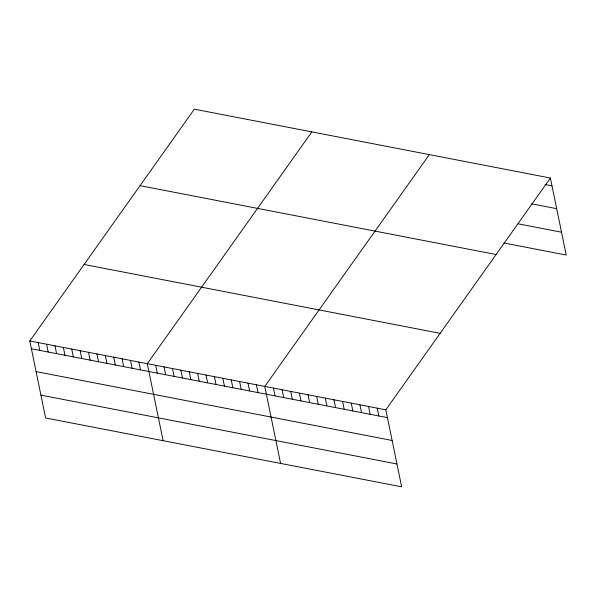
<?xml version="1.0" encoding="UTF-8"?>
<svg xmlns="http://www.w3.org/2000/svg" width="596" height="596" viewBox="0 0 596 596"><rect width="100%" height="100%" fill="white"/><g stroke="black" fill="none" stroke-linecap="round" stroke-linejoin="round"><path stroke-width="0.89" d="M550.391 178.033L385.835 409.825L401.644 486.828L45.609 417.967L29.8 340.957L194.356 109.172L550.391 178.033L566.2 255.043L503.948 242.997M311.85 131.895L147.294 363.687L163.103 440.69M429.343 154.617L264.788 386.409L280.589 463.412M545.079 184.514L552 185.848M531.61 203.832L556.686 208.682M518.282 223.843L561.514 232.209M140.053 185.661L496.088 254.522M84.103 264.468L440.139 333.335M29.8 340.957L385.835 409.825M31.402 348.779L387.445 417.64M36.088 371.606L392.131 440.474M40.923 395.133L396.958 463.993M377.194 408.148L378.795 415.963M368.544 406.479L370.146 414.295M359.895 404.803L361.504 412.618M351.253 403.134L352.854 410.949M342.603 401.458L344.212 409.273M333.961 399.789L335.563 407.604M325.312 398.113L326.913 405.928M316.662 396.444L318.271 404.259M308.02 394.768L309.622 402.583M299.371 393.099L300.973 400.914M290.729 391.423L292.331 399.245M282.079 389.754L283.681 397.569M273.43 388.078L275.039 395.9M256.392 384.785L258.001 392.6M248.003 383.161L249.605 390.976M239.607 381.537L241.216 389.352M231.218 379.913L232.82 387.735M222.822 378.296L224.431 386.111M214.433 376.672L216.035 384.487M206.037 375.048L207.646 382.863M197.649 373.424L199.25 381.239M189.252 371.8L190.862 379.615M180.864 370.176L182.465 377.991M172.468 368.551L174.077 376.367M164.079 366.927L165.681 374.75M155.683 365.311L157.292 373.126M138.898 362.063L140.507 369.878M130.509 360.438L132.111 368.254M122.113 358.814L123.722 366.629M113.724 357.19L115.326 365.005M105.328 355.566L106.937 363.381M96.939 353.942L98.541 361.765M88.543 352.325L90.152 360.14M80.155 350.701L81.756 358.516M71.758 349.077L73.368 356.892M63.37 347.453L64.971 355.268M54.974 345.829L56.583 353.644M46.585 344.205L48.187 352.02M38.189 342.581L39.798 350.396"/></g></svg>
